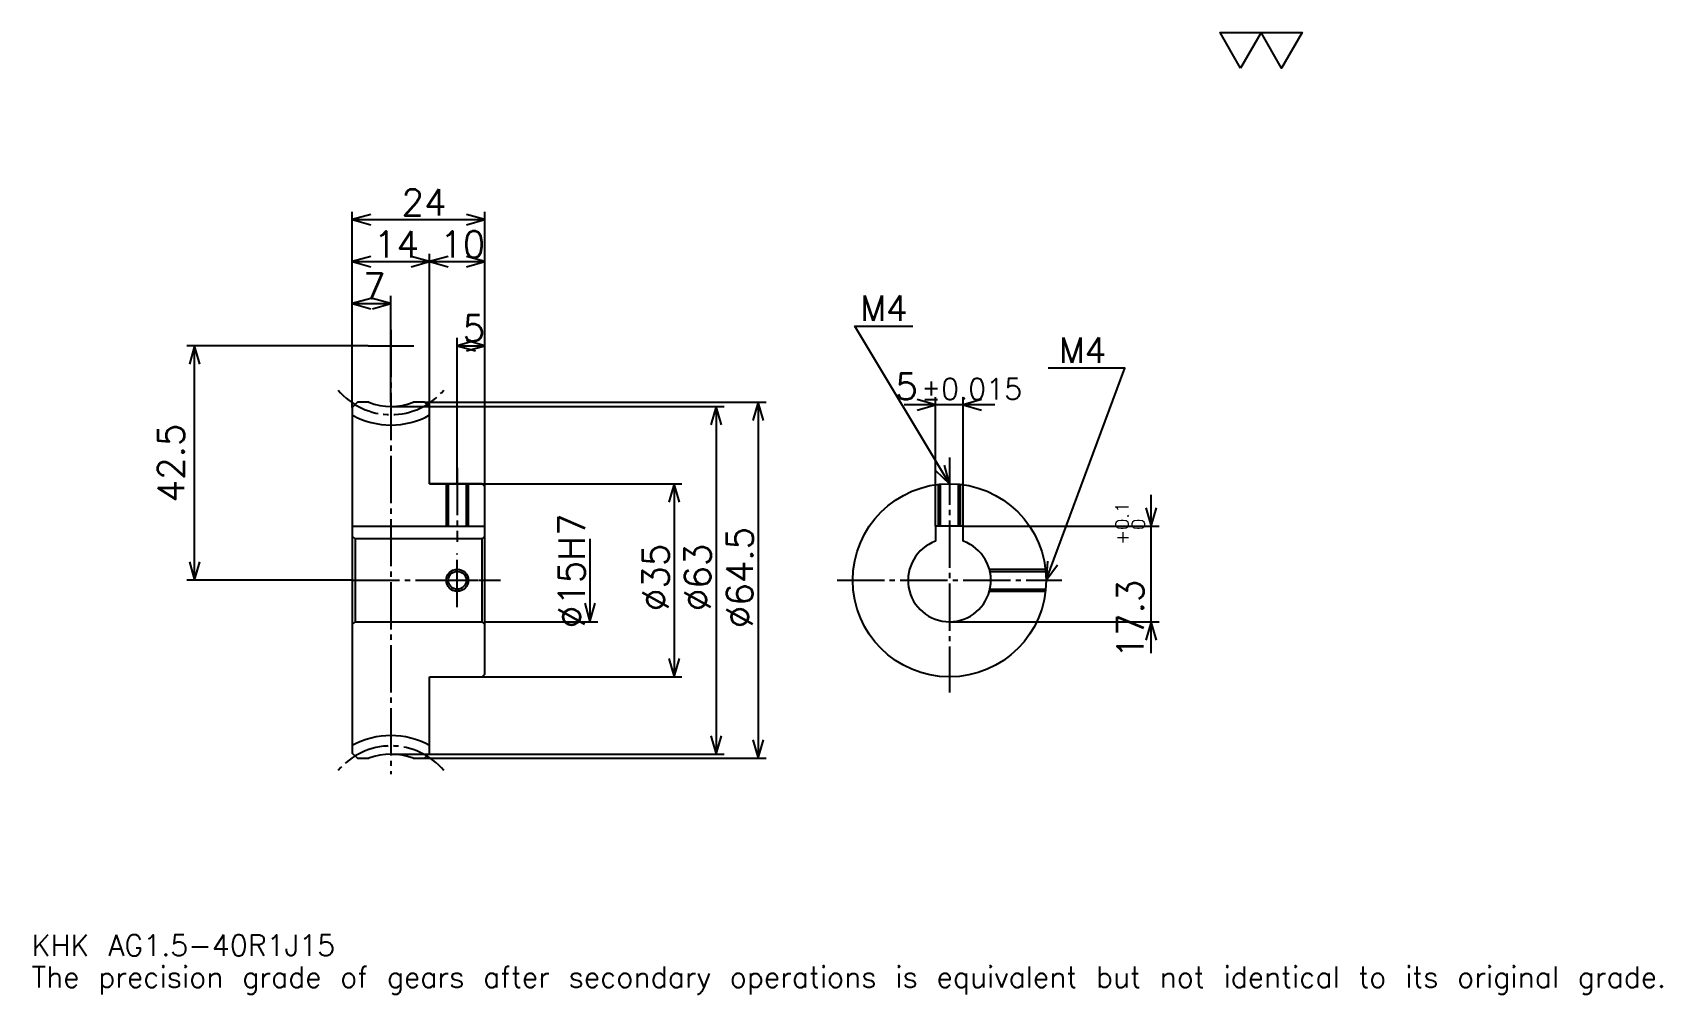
# Model space of a CAD drawing. Extents: x 10 to 305, y 3 to 178.
import ezdxf

# ---------------------------------------------------------------- set-up
doc = ezdxf.new("R2010")
doc.units = 0
doc.linetypes.add('DASHDOT', pattern=[11.419355, 8.564516, -0.951613, 0.951613, -0.951613])
doc.layers.get('0').update_dxf_attribs({"linetype": 'CONTINUOUS'})
doc.layers.add('DASHDOT', color=6, linetype='DASHDOT')
doc.styles.add('KANJI', font='TXT', dxfattribs={"bigfont": 'BIGFONT'})

msp = doc.modelspace()

# ---------------------------------------------------------------- linework, layer by layer
at = {"color": 5}
for p, q in [((67.564514, 110.758057), (67.564514, 145.2742)), ((91.564514, 110.758057), (91.564514, 145.2742)), ((67.564514, 143.846771), (91.564514, 143.846771)), ((67.564514, 136.233856), (81.564514, 136.233856)), ((81.564514, 110.758057), (81.564514, 137.661285)), ((81.564514, 136.233856), (91.564514, 136.233856)), ((74.564514, 110.758057), (74.564514, 130.04837)), ((67.564514, 128.620956), (74.564514, 128.620956)), ((70.41935, 121.008057), (37.588707, 121.008057)), ((39.016129, 78.508057), (39.016129, 121.008057)), ((86.564514, 110.758057), (86.564514, 122.435471)), ((86.564514, 121.008057), (91.564514, 121.008057)), ((67.564514, 109.806442), (67.564514, 110.758057)), ((74.564514, 110.008057), (91.564514, 110.008057)), ((80.6129, 110.758057), (91.564514, 110.758057)), ((81.564514, 109.806442), (81.564514, 110.758057)), ((86.564514, 96.008057), (86.564514, 110.758057)), ((86.564514, 96.008057), (86.564514, 110.758057)), ((91.564514, 110.758057), (142.4758, 110.758057)), ((91.564514, 95.508057), (91.564514, 110.758057)), ((91.564514, 110.008057), (134.862915, 110.008057)), ((133.435486, 110.008057), (133.435486, 47.008057)), ((141.048386, 110.758057), (141.048386, 46.258057)), ((183.887085, 110.282249), (167.467743, 110.282249)), ((173.177414, 88.30806), (173.177414, 111.709671)), ((178.177414, 88.30806), (178.177414, 111.709671)), ((81.564514, 96.008057), (91.564514, 96.008057)), ((91.564514, 96.008057), (127.25, 96.008057)), ((125.822578, 96.008057), (125.822578, 61.008057)), ((212.209671, 65.298378), (212.209671, 94.017731)), ((110.596771, 86.008057), (110.596771, 71.008057)), ((178.177414, 88.30806), (213.637085, 88.30806)), ((67.564514, 78.508057), (37.588707, 78.508057)), ((91.564514, 71.008057), (112.024185, 71.008057)), ((175.677414, 71.008057), (213.637085, 71.008057)), ((81.564514, 61.008057), (91.564514, 61.008057)), ((91.564514, 61.008057), (127.25, 61.008057)), ((74.564514, 47.008057), (91.564514, 47.008057)), ((80.6129, 46.258057), (91.564514, 46.258057)), ((91.564514, 47.008057), (134.862915, 47.008057)), ((91.564514, 46.258057), (142.4758, 46.258057))]:
    msp.add_line(p, q, dxfattribs=at)
at = {"color": 4}
for p, q in [((67.564514, 88.30806), (91.564514, 88.30806)), ((91.564514, 86.508057), (91.064514, 86.008057)), ((67.564514, 70.508057), (68.064514, 71.008057)), ((91.564514, 70.508057), (91.064514, 71.008057))]:
    msp.add_line(p, q, dxfattribs=at)
at = {"color": 7}
msp.add_lwpolyline([(228.3871, 171.290329), (224.675812, 177.723236), (239.520966, 177.723236), (235.809677, 171.290329), (232.098389, 177.723236), (228.3871, 171.290329)], dxfattribs=at)
at = {"color": 5}
for points in [[(70.895157, 144.798386), (67.564514, 143.846771), (70.895157, 142.895157)], [(88.233871, 142.895157), (91.564514, 143.846771), (88.233871, 144.798386)], [(70.895157, 137.185486), (67.564514, 136.233856), (70.895157, 135.282257)], [(78.233871, 135.282257), (81.564514, 136.233856), (78.233871, 137.185486)], [(84.895157, 137.185486), (81.564514, 136.233856), (84.895157, 135.282257)], [(88.233871, 135.282257), (91.564514, 136.233856), (88.233871, 137.185486)], [(70.895157, 129.572571), (67.564514, 128.620956), (70.895157, 127.669342)], [(71.233871, 127.669342), (74.564514, 128.620956), (71.233871, 129.572571)], [(175.677414, 96.008057), (158.548386, 124.556442), (169.016129, 124.556442)], [(39.967739, 117.677414), (39.016129, 121.008057), (38.064514, 117.677414)], [(89.895157, 121.959671), (86.564514, 121.008057), (89.895157, 120.056442)], [(88.233871, 120.056442), (91.564514, 121.008057), (88.233871, 121.959671)], [(193.177414, 78.508057), (207.451614, 116.943542), (193.558075, 116.943542)], [(134.3871, 106.677414), (133.435486, 110.008057), (132.483871, 106.677414)], [(142, 107.427414), (141.048386, 110.758057), (140.096771, 107.427414)], [(169.846771, 109.330635), (173.177414, 110.282249), (169.846771, 111.233864)], [(181.508057, 111.233864), (178.177414, 110.282249), (181.508057, 109.330635)], [(173.147812, 98.374458), (175.677414, 96.008057), (174.779816, 99.353661)], [(126.774193, 92.677414), (125.822578, 96.008057), (124.870964, 92.677414)], [(211.258057, 91.638702), (212.209671, 88.30806), (213.161285, 91.638702)], [(38.064514, 81.838699), (39.016129, 78.508057), (39.967739, 81.838699)], [(193.444885, 81.961639), (193.177414, 78.508057), (195.22905, 81.299034)], [(109.645157, 74.338699), (110.596771, 71.008057), (111.548386, 74.338699)], [(213.161285, 67.677414), (212.209671, 71.008057), (211.258057, 67.677414)], [(124.870964, 64.338699), (125.822578, 61.008057), (126.774193, 64.338699)], [(132.483871, 50.338699), (133.435486, 47.008057), (134.3871, 50.338699)], [(140.096771, 49.588699), (141.048386, 46.258057), (142, 49.588699)]]:
    msp.add_lwpolyline(points, dxfattribs=at)
at = {"color": 4}
for points in [[(70.572334, 110.758057), (68.516129, 110.758057), (67.564514, 109.806442), (67.564514, 70.508057)], [(81.564514, 96.008057), (81.564514, 109.806442), (80.6129, 110.758057), (78.556694, 110.758057)], [(81.564514, 61.008057), (91.064514, 61.008057), (91.564514, 61.508057), (91.564514, 95.508057), (91.064514, 96.008057), (81.564514, 96.008057)], [(84.564514, 96.008057), (84.564514, 88.30806)], [(84.944511, 96.008057), (84.944511, 88.30806)], [(88.184517, 96.008057), (88.184517, 88.30806)], [(88.564514, 96.008057), (88.564514, 88.30806)], [(173.677414, 88.30806), (173.677414, 95.893394)], [(174.057404, 88.30806), (174.057404, 95.932915)], [(177.297424, 88.30806), (177.297424, 95.932915)], [(177.677414, 88.30806), (177.677414, 95.893394)], [(67.564514, 86.508057), (68.064514, 86.008057), (68.064514, 71.008057), (91.064514, 71.008057), (91.064514, 86.008057), (68.064514, 86.008057)], [(178.177414, 85.579124), (178.177414, 88.30806), (173.177414, 88.30806), (173.177414, 85.579124)], [(182.905823, 80.508057), (193.062744, 80.508057)], [(183.000366, 80.128059), (193.102264, 80.128059)], [(183.000366, 76.888054), (193.102264, 76.888054)], [(182.905823, 76.508057), (193.062744, 76.508057)], [(67.564514, 70.508057), (67.564514, 47.209671), (68.516129, 46.258057), (70.572334, 46.258057)], [(78.556694, 46.258057), (80.6129, 46.258057), (81.564514, 47.209671), (81.564514, 61.008057)]]:
    msp.add_lwpolyline(points, dxfattribs=at)
for centre, radius in [((175.677414, 78.508057), 17.5), ((86.564514, 78.508057), 1.62)]:
    msp.add_circle(centre, radius, dxfattribs=at)
at = {"color": 7}
msp.add_circle((86.564514, 78.508057), 2, dxfattribs=at)
at = {"color": 4}
for centre, radius, start, end in [((74.564514, 121.008057), 11, 248.72003407, 291.27996593), ((74.564514, 121.008057), 14.375, 240.85926197, 299.14073803), ((175.677414, 78.508057), 7.5, 109.47122094, 70.52877906), ((74.564514, 36.008057), 14.375, 60.85926197, 119.14073803), ((74.564514, 36.008057), 11, 68.72003407, 111.27996593)]:
    msp.add_arc(centre, radius, start, end, dxfattribs=at)
at = {"layer": 'DASHDOT', "color": 7}
for p, q in [((70.41935, 121.008057), (78.709679, 121.008057)), ((74.564514, 123.8629), (74.564514, 43.403217)), ((175.677414, 100.766121), (175.677414, 58.153217)), ((67.564514, 78.508057), (94.419357, 78.508057)), ((155.322571, 78.508057), (196.032257, 78.508057))]:
    msp.add_line(p, q, dxfattribs=at)
for points in [[(86.564514, 98.8629), (86.564514, 85.453217)], [(86.564514, 73.653221), (86.564514, 83.362892)], [(81.709671, 78.508057), (91.419357, 78.508057)]]:
    msp.add_lwpolyline(points, dxfattribs=at)
for centre, start, end in [((74.564514, 121.008057), 219.99999247, 320.00000753), ((74.564514, 36.008057), 39.99999247, 140.00000753)]:
    msp.add_arc(centre, 12.5, start, end, dxfattribs=at)

# ---------------------------------------------------------------- texts
at = {"color": 7, "style": 'KANJI'}
for s, height, p in [('24', 4.758065, (76.471771, 144.608063)), ('14', 4.758065, (71.471771, 136.995148)), ('10', 4.758065, (83.471771, 136.995148)), ('7', 4.758065, (69.518143, 129.382248)), ('M4', 4.567742, (159.5, 125.508057)), ('5', 4.758065, (87.518143, 121.769348)), ('M4', 4.567742, (195.461304, 117.895157)), ('5', 4.758065, (165.855835, 111.233864)), ('%%p0.015', 3.806452, (170.565735, 111.233864)), ('KHK AG1.5-40R1J15', 3.806452, (9.516129, 10.467742)), ('The precision grade of gears after secondary operations is equivalent but not identical to its original grade.', 3.806452, (9.516129, 4.758065))]:
    msp.add_text(s, height=height, dxfattribs=at).set_placement(p)
for s, height, p in [('42.5', 4.758065, (37.1129, 92.620956)), ('0.1', 2.379032, (208.117737, 87.620415)), ('%%c15H7', 4.758065, (109.645157, 69.824585)), ('0', 2.379032, (211.067734, 87.620415)), ('%%c64.5', 4.758065, (140.096771, 69.824585)), ('+', 2.379032, (208.117737, 84.955894)), ('%%c35', 4.758065, (124.870964, 72.917328)), ('%%c63', 4.758065, (132.483871, 72.917328)), ('17.3', 4.758065, (210.782257, 64.361107))]:
    msp.add_text(s, height=height, rotation=90, dxfattribs=at).set_placement(p)

doc.saveas('drawing.dxf')
